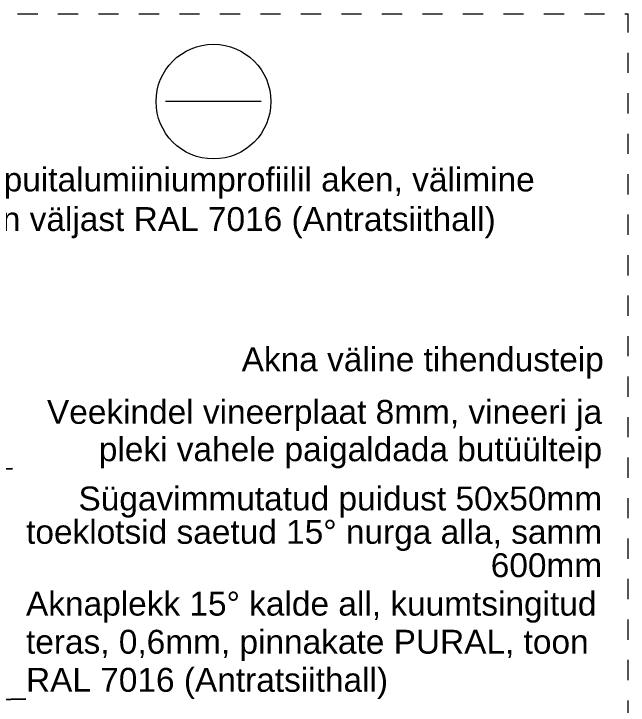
# Model space of a CAD drawing. Header units: millimetres. Extents: x 2715 to 5047, y -920 to 3095.
# Drawn here: x 4405 to 5047, y -100 to 624 of the extents above; entities that cross this region are included whole.
import ezdxf

# ---------------------------------------------------------------- set-up
doc = ezdxf.new("R2010")
doc.units = ezdxf.units.MM
doc.header["$MEASUREMENT"] = 0
doc.linetypes.add('Dashed', pattern=[42.333333333324, 21.166666666662, -21.166666666662])
for name, color, linetype, lineweight in [('0_Pen_No__1', 7, 'Continuous', 13), ('2D Drafting - General_Pen_No__1', 7, 'Continuous', 13), ('Annotation - Label_Pen_No__2', 8, 'Continuous', 15), ('New_0_Pen_No__1', 7, 'Continuous', 13)]:
    doc.layers.add(name, color=color, linetype=linetype, lineweight=lineweight)
doc.styles.add('GENERATED_STYLE_1', font='')
doc.styles.get('GENERATED_STYLE_1').set_extended_font_data('Arial')
doc.dimstyles.new('GENERATED_STYLE__5', dxfattribs={"dimtxt": 0.18, "dimasz": 7.6, "dimexe": 0.18, "dimexo": 0.0625, "dimgap": 0, "dimtad": 0, "dimtih": 1, "dimtoh": 1, "dimdec": 4, "dimzin": 0, "dimdsep": 46, "dimcen": 0.09, "dimadec": 0, "dimazin": 0, "dimtfac": 1, "dimtdec": 4, "dimtmove": 0, "dimatfit": 3, "dimldrblk": 'ARROWHEAD_14', "dimfxl": 0, "dimtolj": 1, "dimtzin": 0, "dimarcsym": 0})

# ---------------------------------------------------------------- blocks, each defined once
blk = doc.blocks.new('ARROWHEAD_14')
at = {"color": 0, "linetype": 'Continuous', "lineweight": 0}
blk.add_line((0, 0), (-1, 0), dxfattribs=at)
at = {"color": 0, "linetype": 'Continuous', "lineweight": 0, "flags": 128}
blk.add_lwpolyline([(-0.9093, 0.525), (0, 0), (-0.9093, -0.525)], dxfattribs=at)

msp = doc.modelspace()

# ---------------------------------------------------------------- linework, layer by layer
at = {"layer": '0_Pen_No__1', "color": 7, "linetype": 'Dashed', "lineweight": 13}
msp.add_lwpolyline([(2715.351942632282, 623.5415151328269), (2715.351942632282, -920.0000005222538), (5047.110300796499, -920.0000005222538), (5047.110300796499, 623.541515132827)], dxfattribs=at)
at = {"layer": '2D Drafting - General_Pen_No__1', "color": 7, "linetype": 'Continuous', "lineweight": 13}
msp.add_lwpolyline([(4663.621306659729, 531.7532761971928), (4563.621306659725, 531.7532761971928)], dxfattribs=at)
msp.add_circle((4613.621306659727, 531.7532761972212), 59.99999999999762, dxfattribs=at)
at = {"layer": 'New_0_Pen_No__1', "color": 7, "linetype": 'Dashed', "lineweight": 13}
msp.add_lwpolyline([(2715.351942632282, 623.5415151328278), (5047.110300796499, 623.541515132827)], dxfattribs=at)

# ---------------------------------------------------------------- texts
at = {"layer": 'Annotation - Label_Pen_No__2', "color": 8, "linetype": 'Continuous', "lineweight": 15, "style": 'GENERATED_STYLE_1'}
for s, insert, char_height, width, attachment_point, rotation, line_spacing_factor in [('\\A1;{\\pql;\\fArial|b0|i0|c0|p34;3-kordne puitalumiiniumprofiilil aken, välimine raami toon väljast RAL 7016 (Antratsiithall)}', (4246.811846559568, 388.837932146085), 25, 773.0974503884762, 7, 359.99997189480035, 0.9943764549787686), ('\\A1;{\\pqr;\\fArial|b0|i0|c0|p34;Veekindel vineerplaat 8mm, vineeri ja pleki vahele paigaldada butüülteip}', (5019.909178874444, 148.1307012334366), 25, 616.5317526241267, 9, 359.9999718948021, 0.9377930603313533), ('\\A1;{\\pqr;\\fArial|b0|i0|c0|p34;Sügavimmutatud puidust 50x50mm toeklotsid saetud 15° nurga alla, samm 600mm}', (5019.909122903692, 34.0276846186181), 25, 680.4876426752609, 9, 359.9999718948023, 0.8368843888701758), ('\\A1;{\\pql;\\fArial|b0|i0|c0|p34;Aknaplekk 15° kalde all, kuumtsingitud teras, 0,6mm, pinnakate PURAL, toon RAL 7016 (Antratsiithall)}', (4417.650249863571, -93.03720217649908), 25.00000000000001, 602.2489213802928, 7, 359.9999718948024, 0.9560038599984583)]:
    msp.add_mtext(s, dxfattribs=dict(at, insert=insert, char_height=char_height, width=width, attachment_point=attachment_point, rotation=rotation, line_spacing_factor=line_spacing_factor))
at = {"layer": 'Annotation - Label_Pen_No__2', "color": 8, "linetype": 'Continuous', "lineweight": 15, "insert": (4643.084224977272, 242.1168788872342), "char_height": 25, "attachment_point": 7, "rotation": 359.9999718948022, "style": 'GENERATED_STYLE_1'}
msp.add_mtext('\\A1;{\\pql;\\fArial|b0|i0|c0|p34;Akna väline tihendusteip}', dxfattribs=at)

# ---------------------------------------------------------------- leaders
at = {"layer": 'Annotation - Label_Pen_No__2', "color": 8, "linetype": 'Continuous', "lineweight": 15, "annotation_type": 0, "has_hookline": 1, "hookline_direction": 0}
for points, text_width, horizontal_direction in [([(4119.979458752074, 384.3844538897469), (4246.811846559568, 388.837932146085)], 699.075, (0.9999999999998797, -4.905282706919535e-07, 0)), ([(4165.089739558108, -28.6677883582642), (4340.517080133955, 146.7595344944466), (4403.377426250391, 148.1310036596718)], 578.25, (0.9999999999998797, -4.905282396057088e-07, 0)), ([(4246.811255437071, -95.44538595861721), (4417.650249863571, -93.03720217649908)], 593.2750000000003, (0.9999999999998797, -4.905282351648167e-07, 0))]:
    msp.add_leader(points, dimstyle='GENERATED_STYLE__5', dxfattribs=dict(at, text_width=text_width, horizontal_direction=horizontal_direction))

doc.saveas('drawing.dxf')
